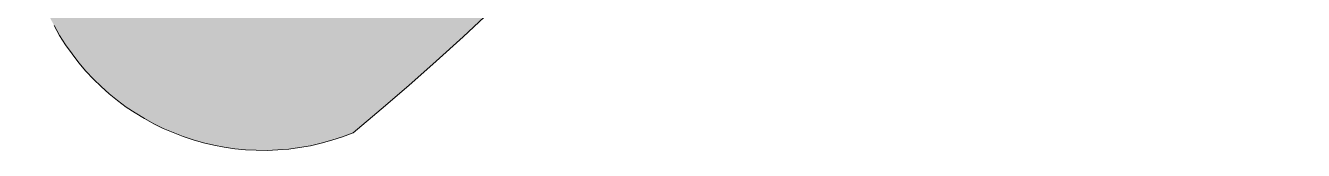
# Model space of a CAD drawing. Header units: metres. Extents: x 512 to 829, y -209 to 245.
# Drawn here: x 730.8983 to 731.0398, y -78.1976 to -78.1838 of the extents above; entities that cross this region are included whole.
import ezdxf

# ---------------------------------------------------------------- set-up
doc = ezdxf.new("R2010")
doc.units = ezdxf.units.M
doc.header["$LTSCALE"] = 0.508
doc.layers.add('None', color=7, linetype='Continuous', lineweight=5)

msp = doc.modelspace()

# ---------------------------------------------------------------- hatches: boundary and pattern name
at = {"layer": 'None', "linetype": 'Continuous', "lineweight": 0}
h = msp.add_hatch(color=253, dxfattribs=at)
edge = h.paths.add_edge_path()
edge.add_arc((730.9245898182173, -77.77331993848247), 0.02631001257015486, 151.7176080550718, 235.6582726372454, ccw=False)
edge.add_arc((730.9245866397264, -77.77332192253186), 0.02630815379662796, 67.76075311907522, 151.7105229499708, ccw=False)
edge.add_line((730.9345436158067, -77.74897079147968), (730.9376486158067, -77.75157179147969))
edge.add_line((730.9376486158067, -77.7515717914797), (730.9407176158066, -77.75421579147971))
edge.add_line((730.9407176158066, -77.75421579147962), (730.9437466158066, -77.75690079147962))
edge.add_line((730.9437466158066, -77.75690079147967), (730.9467326158066, -77.75962279147966))
edge.add_line((730.9467326158067, -77.75962279147961), (730.9496896158067, -77.76239279147961))
edge.add_line((730.9496896158066, -77.76239279147967), (730.9526066158066, -77.76520579147967))
edge.add_line((730.9526066158066, -77.76520579147962), (730.9554786158067, -77.76805279147962))
edge.add_line((730.9554786158067, -77.7680527914797), (730.9583156158067, -77.77094479147969))
edge.add_line((730.9583156158067, -77.77094479147968), (730.9611086158067, -77.77387379147967))
edge.add_line((730.9611086158067, -77.77387379147967), (730.9638566158067, -77.77683579147967))
edge.add_line((730.9638566158067, -77.7768357914797), (730.9665706158066, -77.7798447914797))
edge.add_line((730.9665706158066, -77.77984479147972), (730.9692426158066, -77.7828927914797))
edge.add_line((730.9692426158067, -77.78289279147964), (730.9718656158067, -77.78596879147963))
edge.add_line((730.9718656158067, -77.7859687914796), (730.9744476158066, -77.78908579147961))
edge.add_line((730.9744476158066, -77.78908579147969), (730.9769886158066, -77.79224079147971))
edge.add_line((730.9769886158067, -77.79224079147968), (730.9794856158067, -77.79543279147968))
edge.add_line((730.9794856158067, -77.7954327914797), (730.9819306158066, -77.7986497914797))
edge.add_line((730.9819306158066, -77.79864979147965), (730.9843366158066, -77.80190679147964))
edge.add_line((730.9843366158067, -77.80190679147961), (730.9866976158066, -77.80520079147962))
edge.add_line((730.9866976158066, -77.8052007914797), (730.9890126158066, -77.8085257914797))
edge.add_line((730.9890126158067, -77.80852579147961), (730.9912776158067, -77.8118817914796))
edge.add_line((730.9912776158067, -77.81188179147966), (730.9934946158066, -77.81526479147966))
edge.add_line((730.9934946158066, -77.81526479147965), (730.9956656158066, -77.81868079147966))
edge.add_line((730.9956656158066, -77.81868079147966), (730.9977866158066, -77.82212179147966))
edge.add_line((730.9977866158067, -77.82212179147962), (730.9998656158067, -77.82560479147962))
edge.add_line((730.9998656158067, -77.82560479147969), (731.0018896158067, -77.82910679147969))
edge.add_line((731.0018896158067, -77.8291067914796), (731.0038686158067, -77.8326407914796))
edge.add_line((731.0038686158067, -77.83264079147966), (731.0057976158067, -77.83620679147967))
edge.add_line((731.0057976158066, -77.83620679147964), (731.0076716158067, -77.83978679147964))
edge.add_line((731.0076716158067, -77.8397867914797), (731.0094966158066, -77.84339479147968))
edge.add_line((731.0094966158067, -77.84339479147968), (731.0112756158067, -77.8470367914797))
edge.add_line((731.0112756158067, -77.8470367914797), (731.0130016158066, -77.8507017914797))
edge.add_line((731.0130016158066, -77.85070179147965), (731.0146756158066, -77.85438579147966))
edge.add_line((731.0146756158067, -77.85438579147967), (731.0162956158067, -77.85809179147967))
edge.add_line((731.0162956158067, -77.85809179147964), (731.0178656158067, -77.86181979147963))
edge.add_line((731.0178656158066, -77.86181979147966), (731.0193876158066, -77.86558179147966))
edge.add_line((731.0193876158066, -77.86558179147971), (731.0208526158067, -77.8693567914797))
edge.add_line((731.0208526158067, -77.86935679147962), (731.0222636158067, -77.87314579147963))
edge.add_line((731.0222636158067, -77.87314579147971), (731.0236246158066, -77.87696279147971))
edge.add_line((731.0236246158066, -77.87696279147963), (731.0249316158066, -77.88079679147964))
edge.add_line((731.0249316158066, -77.88079679147961), (731.0261806158067, -77.88463979147961))
edge.add_line((731.0261806158067, -77.88463979147969), (731.0273816158067, -77.88851079147969))
edge.add_line((731.0273816158067, -77.88851079147969), (731.0285246158066, -77.89239479147969))
edge.add_line((731.0285246158066, -77.89239479147966), (731.0296146158066, -77.89629079147966))
edge.add_line((731.0296146158066, -77.89629079147971), (731.0306506158066, -77.90020979147971))
edge.add_line((731.0306506158066, -77.90020979147971), (731.0316296158067, -77.90413079147972))
edge.add_line((731.0316296158067, -77.9041307914797), (731.0325546158067, -77.9080697914797))
edge.add_line((731.0325546158067, -77.90806979147965), (731.0334266158067, -77.91202879147966))
edge.add_line((731.0334266158067, -77.91202879147966), (731.0342396158067, -77.91598779147967))
edge.add_line((731.0342396158067, -77.91598779147967), (731.0349996158067, -77.91996379147966))
edge.add_line((731.0349996158067, -77.91996379147963), (731.0357046158067, -77.92395779147964))
edge.add_line((731.0357046158067, -77.92395779147967), (731.0363516158067, -77.92794979147966))
edge.add_line((731.0363516158067, -77.9279497914797), (731.0369446158066, -77.9319567914797))
edge.add_line((731.0369446158066, -77.9319567914797), (731.0374796158067, -77.93596679147971))
edge.add_line((731.0374796158067, -77.9359667914797), (731.0379606158067, -77.93999079147969))
edge.add_line((731.0379606158067, -77.93999079147966), (731.0383836158067, -77.94401979147966))
edge.add_line((731.0383836158067, -77.94401979147972), (731.0387516158066, -77.94804879147972))
edge.add_line((731.0387516158066, -77.94804879147966), (731.0390616158066, -77.95208179147966))
edge.add_line((731.0390616158066, -77.95208179147971), (731.0393166158067, -77.9561267914797))
edge.add_line((731.0393166158067, -77.95612679147962), (731.0395136158066, -77.96017379147963))
edge.add_line((731.0395136158066, -77.96017379147963), (731.0396546158066, -77.96420779147962))
edge.add_line((731.0396546158066, -77.96420779147968), (731.0397406158066, -77.96825779147969))
edge.add_line((731.0397406158066, -77.96825779147969), (731.0397686158067, -77.97230879147968))
edge.add_line((731.0397686158067, -77.97230879147969), (731.0397406158066, -77.9763597914797))
edge.add_line((731.0397406158066, -77.9763597914797), (731.0396546158066, -77.98040879147969))
edge.add_line((731.0396546158066, -77.9804087914797), (731.0395136158066, -77.9844437914797))
edge.add_line((731.0395136158066, -77.98444379147963), (731.0393166158067, -77.98849079147965))
edge.add_line((731.0393166158067, -77.98849079147965), (731.0390616158066, -77.99253379147964))
edge.add_line((731.0390616158066, -77.99253379147967), (731.0387516158066, -77.99656879147967))
edge.add_line((731.0387516158066, -77.99656879147972), (731.0383836158067, -78.00059779147972))
edge.add_line((731.0383836158067, -78.00059779147966), (731.0379606158067, -78.00462379147967))
edge.add_line((731.0379606158067, -78.00462379147973), (731.0374806158067, -78.00864979147971))
edge.add_line((731.0374806158067, -78.00864979147968), (731.0369436158066, -78.0126637914797))
edge.add_line((731.0369436158066, -78.01266379147967), (731.0363526158067, -78.01665879147967))
edge.add_line((731.0363526158067, -78.0166587914797), (731.0357056158067, -78.0206557914797))
edge.add_line((731.0357056158067, -78.02065579147973), (731.0349996158067, -78.02465279147972))
edge.add_line((731.0349996158067, -78.02465279147964), (731.0342396158067, -78.02862979147966))
edge.add_line((731.0342396158067, -78.02862979147972), (731.0334256158067, -78.03258979147971))
edge.add_line((731.0334256158067, -78.03258979147961), (731.0325566158067, -78.03653879147961))
edge.add_line((731.0325566158067, -78.03653879147964), (731.0316306158066, -78.04048679147962))
edge.add_line((731.0316306158066, -78.04048679147968), (731.0306486158066, -78.04441579147968))
edge.add_line((731.0306486158066, -78.04441579147965), (731.0296146158066, -78.04832579147966))
edge.add_line((731.0296146158066, -78.04832579147967), (731.0285246158066, -78.05222179147968))
edge.add_line((731.0285246158066, -78.05222179147972), (731.0273816158067, -78.05610579147972))
edge.add_line((731.0273816158067, -78.0561057914797), (731.0261806158067, -78.0599767914797))
edge.add_line((731.0261806158067, -78.0599767914797), (731.0249316158066, -78.0638197914797))
edge.add_line((731.0249316158066, -78.06381979147966), (731.0236246158066, -78.06765379147967))
edge.add_line((731.0236246158066, -78.06765379147964), (731.0222656158066, -78.07146679147964))
edge.add_line((731.0222656158066, -78.07146679147968), (731.0208536158067, -78.07525979147968))
edge.add_line((731.0208536158067, -78.07525979147965), (731.0193856158066, -78.07903979147966))
edge.add_line((731.0193856158066, -78.07903979147966), (731.0178686158066, -78.08278879147966))
edge.add_line((731.0178686158067, -78.08278879147963), (731.0163006158067, -78.08651479147963))
edge.add_line((731.0163006158067, -78.08651479147966), (731.0146776158067, -78.09022679147967))
edge.add_line((731.0146776158067, -78.09022679147972), (731.0130036158067, -78.09391079147971))
edge.add_line((731.0130036158066, -78.09391079147963), (731.0112776158066, -78.09757579147964))
edge.add_line((731.0112776158066, -78.0975757914797), (731.0094976158066, -78.10121879147971))
edge.add_line((731.0094976158067, -78.10121879147971), (731.0076756158068, -78.1048227914797))
edge.add_line((731.0076756158066, -78.1048227914797), (731.0057956158066, -78.1084147914797))
edge.add_line((731.0057956158066, -78.10841479147973), (731.0038636158066, -78.11198279147973))
edge.add_line((731.0038636158067, -78.1119827914797), (731.0018896158067, -78.11550879147968))
edge.add_line((731.0018896158067, -78.11550879147967), (730.9998686158067, -78.11900479147968))
edge.add_line((730.9998686158067, -78.11900479147971), (730.9977906158067, -78.1224877914797))
edge.add_line((730.9977906158067, -78.12248779147967), (730.9956666158067, -78.12593479147966))
edge.add_line((730.9956666158066, -78.12593479147961), (730.9934956158066, -78.12935079147961))
edge.add_line((730.9934956158066, -78.12935079147962), (730.9912756158067, -78.13273879147962))
edge.add_line((730.9912756158067, -78.13273879147971), (730.9890096158067, -78.13609379147972))
edge.add_line((730.9890096158067, -78.13609379147965), (730.9866986158067, -78.13941279147964))
edge.add_line((730.9866986158066, -78.13941279147969), (730.9843416158067, -78.14270179147968))
edge.add_line((730.9843416158067, -78.14270179147968), (730.9819366158067, -78.1459587914797))
edge.add_line((730.9819366158067, -78.14595879147964), (730.9794886158068, -78.14917979147964))
edge.add_line((730.9794886158066, -78.1491797914797), (730.9769886158066, -78.1523757914797))
edge.add_line((730.9769886158067, -78.1523757914797), (730.9744516158067, -78.1555247914797))
edge.add_line((730.9744516158066, -78.1555247914797), (730.9718726158067, -78.1586387914797))
edge.add_line((730.9718726158067, -78.15863879147969), (730.9692426158067, -78.16172379147969))
edge.add_line((730.9692426158067, -78.16172379147963), (730.9665746158067, -78.16476679147964))
edge.add_line((730.9665746158066, -78.16476679147968), (730.9638636158066, -78.16777179147967))
edge.add_line((730.9638636158066, -78.16777179147971), (730.9611106158067, -78.17073979147972))
edge.add_line((730.9611106158067, -78.17073979147972), (730.9583166158067, -78.17366979147971))
edge.add_line((730.9583166158067, -78.17366979147971), (730.9554796158067, -78.17656179147971))
edge.add_line((730.9554796158067, -78.17656179147968), (730.9526076158066, -78.17940879147969))
edge.add_line((730.9526076158066, -78.17940879147966), (730.9496906158066, -78.18222179147966))
edge.add_line((730.9496906158066, -78.18222179147972), (730.9467336158066, -78.18499179147972))
edge.add_line((730.9467336158067, -78.18499179147966), (730.9437516158067, -78.18771079147966))
edge.add_line((730.9437516158067, -78.18771079147962), (730.9407196158068, -78.19039879147962))
edge.add_line((730.9407196158066, -78.19039879147965), (730.9376476158067, -78.19304479147965))
edge.add_line((730.9376476158067, -78.19304479147968), (730.9345496158066, -78.19563979147968))
edge.add_arc((730.9245922515817, -78.17128974235288), 0.02630729926823645, -151.71219724950163, -67.75907881953901, ccw=False)
edge.add_arc((730.9245924662818, -78.17128982811039), 0.02630744768849696, 124.33670262318171, 208.287416684488, ccw=False)
edge.add_line((730.9097536158067, -78.14956679147963), (730.9157246158068, -78.14618479147961))
edge.add_line((730.9157246158067, -78.14618479147964), (730.9150106158066, -78.14619679147964))
edge.add_line((730.9150106158066, -78.14619679147961), (730.9152436158066, -78.1459787914796))
edge.add_line((730.9152436158067, -78.1459787914797), (730.9176516158067, -78.14365679147971))
edge.add_line((730.9176516158067, -78.14365679147966), (730.9200306158067, -78.14129779147966))
edge.add_line((730.9200306158067, -78.1412977914797), (730.9223756158067, -78.13890779147968))
edge.add_line((730.9223756158067, -78.13890779147971), (730.9246876158066, -78.13648379147972))
edge.add_line((730.9246876158066, -78.13648379147969), (730.9269706158067, -78.1340227914797))
edge.add_line((730.9269706158067, -78.13402279147965), (730.9292126158067, -78.13153779147964))
edge.add_line((730.9292126158067, -78.13153779147967), (730.9314176158067, -78.12902179147967))
edge.add_line((730.9314176158067, -78.12902179147966), (730.9335916158067, -78.12647179147967))
edge.add_line((730.9335916158067, -78.12647179147973), (730.9357276158066, -78.12389279147973))
edge.add_line((730.9357276158066, -78.12389279147965), (730.9378276158067, -78.12128679147965))
edge.add_line((730.9378276158067, -78.12128679147963), (730.9398916158067, -78.11864779147962))
edge.add_line((730.9398916158067, -78.1186477914797), (730.9419196158067, -78.1159797914797))
edge.add_line((730.9419196158067, -78.11597979147973), (730.9439076158067, -78.11328779147972))
edge.add_line((730.9439076158067, -78.1132877914797), (730.9458596158066, -78.1105637914797))
edge.add_line((730.9458596158066, -78.11056379147965), (730.9477736158067, -78.10781379147966))
edge.add_line((730.9477736158067, -78.10781379147966), (730.9496456158067, -78.10504279147966))
edge.add_line((730.9496456158067, -78.10504279147972), (730.9514836158068, -78.10223779147971))
edge.add_line((730.9514836158066, -78.10223779147964), (730.9532816158066, -78.09940879147965))
edge.add_line((730.9532816158066, -78.09940879147962), (730.9550356158067, -78.09656279147961))
edge.add_line((730.9550356158067, -78.09656279147964), (730.9567536158066, -78.09368279147965))
edge.add_line((730.9567536158066, -78.09368279147964), (730.9584296158066, -78.09078279147963))
edge.add_line((730.9584296158067, -78.09078279147968), (730.9600636158067, -78.08786479147967))
edge.add_line((730.9600636158067, -78.08786479147966), (730.9616596158066, -78.08491679147967))
edge.add_line((730.9616596158066, -78.08491679147971), (730.9632126158066, -78.08194979147973))
edge.add_line((730.9632126158067, -78.0819497914797), (730.9647226158066, -78.0789637914797))
edge.add_line((730.9647226158066, -78.07896379147962), (730.9661956158067, -78.07594779147962))
edge.add_line((730.9661956158067, -78.07594779147962), (730.9676236158067, -78.07291579147962))
edge.add_line((730.9676236158067, -78.07291579147966), (730.9690086158067, -78.06986779147967))
edge.add_line((730.9690086158066, -78.06986779147962), (730.9703496158066, -78.06680179147962))
edge.add_line((730.9703496158066, -78.06680179147963), (730.9716486158067, -78.06371379147964))
edge.add_line((730.9716486158067, -78.0637137914797), (730.9729046158067, -78.06061079147969))
edge.add_line((730.9729046158067, -78.06061079147969), (730.9741176158067, -78.05748679147968))
edge.add_line((730.9741176158067, -78.05748679147962), (730.9752846158067, -78.05435079147962))
edge.add_line((730.9752846158067, -78.05435079147969), (730.9764106158067, -78.05119279147969))
edge.add_line((730.9764106158067, -78.0511927914797), (730.9774906158067, -78.0480247914797))
edge.add_line((730.9774906158067, -78.04802479147963), (730.9785256158067, -78.04484079147964))
edge.add_line((730.9785256158067, -78.04484079147971), (730.9795186158067, -78.04163879147971))
edge.add_line((730.9795186158067, -78.04163879147961), (730.9804636158067, -78.03842779147962))
edge.add_line((730.9804636158067, -78.03842779147965), (730.9813676158067, -78.03519779147965))
edge.add_line((730.9813676158067, -78.03519779147962), (730.9822236158067, -78.03196179147962))
edge.add_line((730.9822236158067, -78.03196179147972), (730.9830346158067, -78.02871579147973))
edge.add_line((730.9830346158067, -78.02871579147961), (730.9837986158067, -78.0254567914796))
edge.add_line((730.9837986158067, -78.02545679147966), (730.9845196158067, -78.02218279147966))
edge.add_line((730.9845196158067, -78.02218279147962), (730.9851936158067, -78.0189027914796))
edge.add_line((730.9851936158067, -78.0189027914796), (730.9858226158067, -78.01561179147961))
edge.add_line((730.9858226158067, -78.01561179147961), (730.9864056158067, -78.01231179147962))
edge.add_line((730.9864056158067, -78.01231179147965), (730.9869406158067, -78.00900479147964))
edge.add_line((730.9869406158067, -78.0090047914797), (730.9874316158067, -78.0056897914797))
edge.add_line((730.9874316158067, -78.00568979147965), (730.9878746158067, -78.00237479147965))
edge.add_line((730.9878746158066, -78.00237479147961), (730.9882706158066, -77.99905179147962))
edge.add_line((730.9882706158066, -77.9990517914797), (730.9886216158067, -77.99571079147972))
edge.add_line((730.9886216158067, -77.99571079147972), (730.9889266158067, -77.99237979147972))
edge.add_line((730.9889266158067, -77.99237979147972), (730.9891826158067, -77.98904479147971))
edge.add_line((730.9891826158066, -77.98904479147961), (730.9893936158066, -77.98570179147961))
edge.add_line((730.9893936158066, -77.98570179147964), (730.9895556158067, -77.98235479147965))
edge.add_line((730.9895556158067, -77.98235479147968), (730.9896736158067, -77.9790047914797))
edge.add_line((730.9896736158066, -77.97900479147972), (730.9897446158067, -77.97565579147972))
edge.add_line((730.9897446158067, -77.97565579147965), (730.9897676158067, -77.97230879147965))
edge.add_line((730.9897676158066, -77.97230879147969), (730.9897446158066, -77.9689617914797))
edge.add_line((730.9897446158067, -77.96896179147961), (730.9896736158066, -77.9656117914796))
edge.add_line((730.9896736158066, -77.96561179147966), (730.9895556158066, -77.96226279147966))
edge.add_line((730.9895556158067, -77.9622627914797), (730.9893936158066, -77.95891579147971))
edge.add_line((730.9893936158066, -77.95891579147963), (730.9891826158066, -77.95557079147963))
edge.add_line((730.9891826158066, -77.95557079147966), (730.9889266158066, -77.95223879147966))
edge.add_line((730.9889266158067, -77.95223879147966), (730.9886216158067, -77.94890479147966))
edge.add_line((730.9886216158067, -77.94890479147966), (730.9882716158066, -77.94556879147967))
edge.add_line((730.9882716158066, -77.94556879147967), (730.9878736158066, -77.94224079147966))
edge.add_line((730.9878736158066, -77.94224079147966), (730.9874306158066, -77.93892279147965))
edge.add_line((730.9874306158067, -77.93892279147963), (730.9869406158067, -77.93560979147964))
edge.add_line((730.9869406158067, -77.93560979147969), (730.9864046158067, -77.9323037914797))
edge.add_line((730.9864046158067, -77.93230379147963), (730.9858226158067, -77.92900379147963))
edge.add_line((730.9858226158067, -77.92900379147966), (730.9851926158067, -77.92571079147964))
edge.add_line((730.9851926158067, -77.92571079147967), (730.9845206158067, -77.92243579147967))
edge.add_line((730.9845206158067, -77.92243579147964), (730.9837996158067, -77.91916279147964))
edge.add_line((730.9837996158067, -77.91916279147972), (730.9830336158067, -77.91590279147971))
edge.add_line((730.9830336158067, -77.91590279147965), (730.9822236158067, -77.91265579147966))
edge.add_line((730.9822236158067, -77.91265579147966), (730.9813666158067, -77.90941679147966))
edge.add_line((730.9813666158067, -77.90941679147966), (730.9804636158067, -77.90618879147965))
edge.add_line((730.9804636158067, -77.90618879147962), (730.9795186158067, -77.90297779147963))
edge.add_line((730.9795186158067, -77.90297779147966), (730.9785256158067, -77.89977579147966))
edge.add_line((730.9785256158067, -77.89977579147967), (730.9774906158067, -77.89659179147968))
edge.add_line((730.9774906158067, -77.89659179147964), (730.9764116158067, -77.89342679147963))
edge.add_line((730.9764116158067, -77.89342679147967), (730.9752856158067, -77.89026779147967))
edge.add_line((730.9752856158067, -77.89026779147969), (730.9741156158067, -77.88712679147969))
edge.add_line((730.9741156158067, -77.88712679147966), (730.9729036158067, -77.88400379147967))
edge.add_line((730.9729036158067, -77.8840037914797), (730.9716476158067, -77.88089979147969))
edge.add_line((730.9716476158067, -77.88089979147969), (730.9703466158066, -77.8778087914797))
edge.add_line((730.9703466158066, -77.87780879147965), (730.9690056158066, -77.87474279147966))
edge.add_line((730.9690056158066, -77.87474279147966), (730.9676216158066, -77.87169679147966))
edge.add_line((730.9676216158067, -77.87169679147962), (730.9661926158067, -77.86866179147961))
edge.add_line((730.9661926158067, -77.86866179147967), (730.9647226158066, -77.86565279147966))
edge.add_line((730.9647226158066, -77.86565279147965), (730.9632116158066, -77.86266579147966))
edge.add_line((730.9632116158067, -77.86266579147969), (730.9616576158066, -77.85969679147969))
edge.add_line((730.9616576158066, -77.85969679147968), (730.9600646158067, -77.85675179147967))
edge.add_line((730.9600646158067, -77.85675179147961), (730.9584296158067, -77.85383279147962))
edge.add_line((730.9584296158067, -77.8538327914797), (730.9567516158068, -77.8509287914797))
edge.add_line((730.9567516158066, -77.85092879147965), (730.9550356158067, -77.84805479147965))
edge.add_line((730.9550356158067, -77.84805479147963), (730.9532826158066, -77.84520979147962))
edge.add_line((730.9532826158066, -77.84520979147965), (730.9514836158066, -77.84237879147966))
edge.add_line((730.9514836158066, -77.84237879147963), (730.9496436158066, -77.83957179147963))
edge.add_line((730.9496436158066, -77.83957179147967), (730.9477716158066, -77.83679779147967))
edge.add_line((730.9477716158067, -77.83679779147963), (730.9458596158067, -77.83405079147963))
edge.add_line((730.9458596158066, -77.83405079147963), (730.9439066158067, -77.83132679147963))
edge.add_line((730.9439066158067, -77.83132679147968), (730.9419166158067, -77.82863279147969))
edge.add_line((730.9419166158067, -77.82863279147966), (730.9398886158067, -77.82596479147966))
edge.add_line((730.9398886158067, -77.82596479147969), (730.9378256158067, -77.82332679147969))
edge.add_line((730.9378256158067, -77.82332679147964), (730.9357226158066, -77.82071679147964))
edge.add_line((730.9357226158066, -77.82071679147964), (730.9335886158067, -77.81813979147964))
edge.add_line((730.9335886158067, -77.81813979147967), (730.9314186158067, -77.81559579147967))
edge.add_line((730.9314186158067, -77.81559579147961), (730.9292056158067, -77.81307079147962))
edge.add_line((730.9292056158067, -77.81307079147962), (730.9269636158067, -77.81058479147961))
edge.add_line((730.9269636158067, -77.81058479147964), (730.9246866158066, -77.80813079147964))
edge.add_line((730.9246866158066, -77.8081307914797), (730.9223746158067, -77.80570679147971))
edge.add_line((730.9223746158067, -77.80570679147968), (730.9200296158067, -77.80331679147969))
edge.add_line((730.9200296158067, -77.80331679147969), (730.9176506158067, -77.80095779147968))
edge.add_line((730.9176506158067, -77.80095779147962), (730.9156956158067, -77.79907279147963))
edge.add_line((730.9156956158066, -77.7990727914796), (730.9097476158066, -77.7950437914796))
edge.add_line((730.9097476158066, -77.79504379147966), (730.9097476158066, -77.79504379147966))

# ---------------------------------------------------------------- linework, layer by layer
at = {"layer": 'None', "color": 7, "linetype": 'Continuous', "lineweight": 9}
for p, q in [((730.9496906158066, -78.18222179147972), (730.9467336158067, -78.18499179147966)), ((730.9467336158067, -78.18499179147966), (730.9437516158067, -78.18771079147962)), ((730.9437516158067, -78.18771079147962), (730.9407196158066, -78.19039879147965)), ((730.9407196158066, -78.19039879147965), (730.9376476158067, -78.19304479147968)), ((730.9376476158067, -78.19304479147968), (730.9345496158066, -78.19563979147972))]:
    msp.add_line(p, q, dxfattribs=at)
msp.add_arc((730.9245922515817, -78.17128974235288), 0.02630729926823623, 208.2878027505009, 292.2409211804585, dxfattribs=at)

doc.saveas('drawing.dxf')
